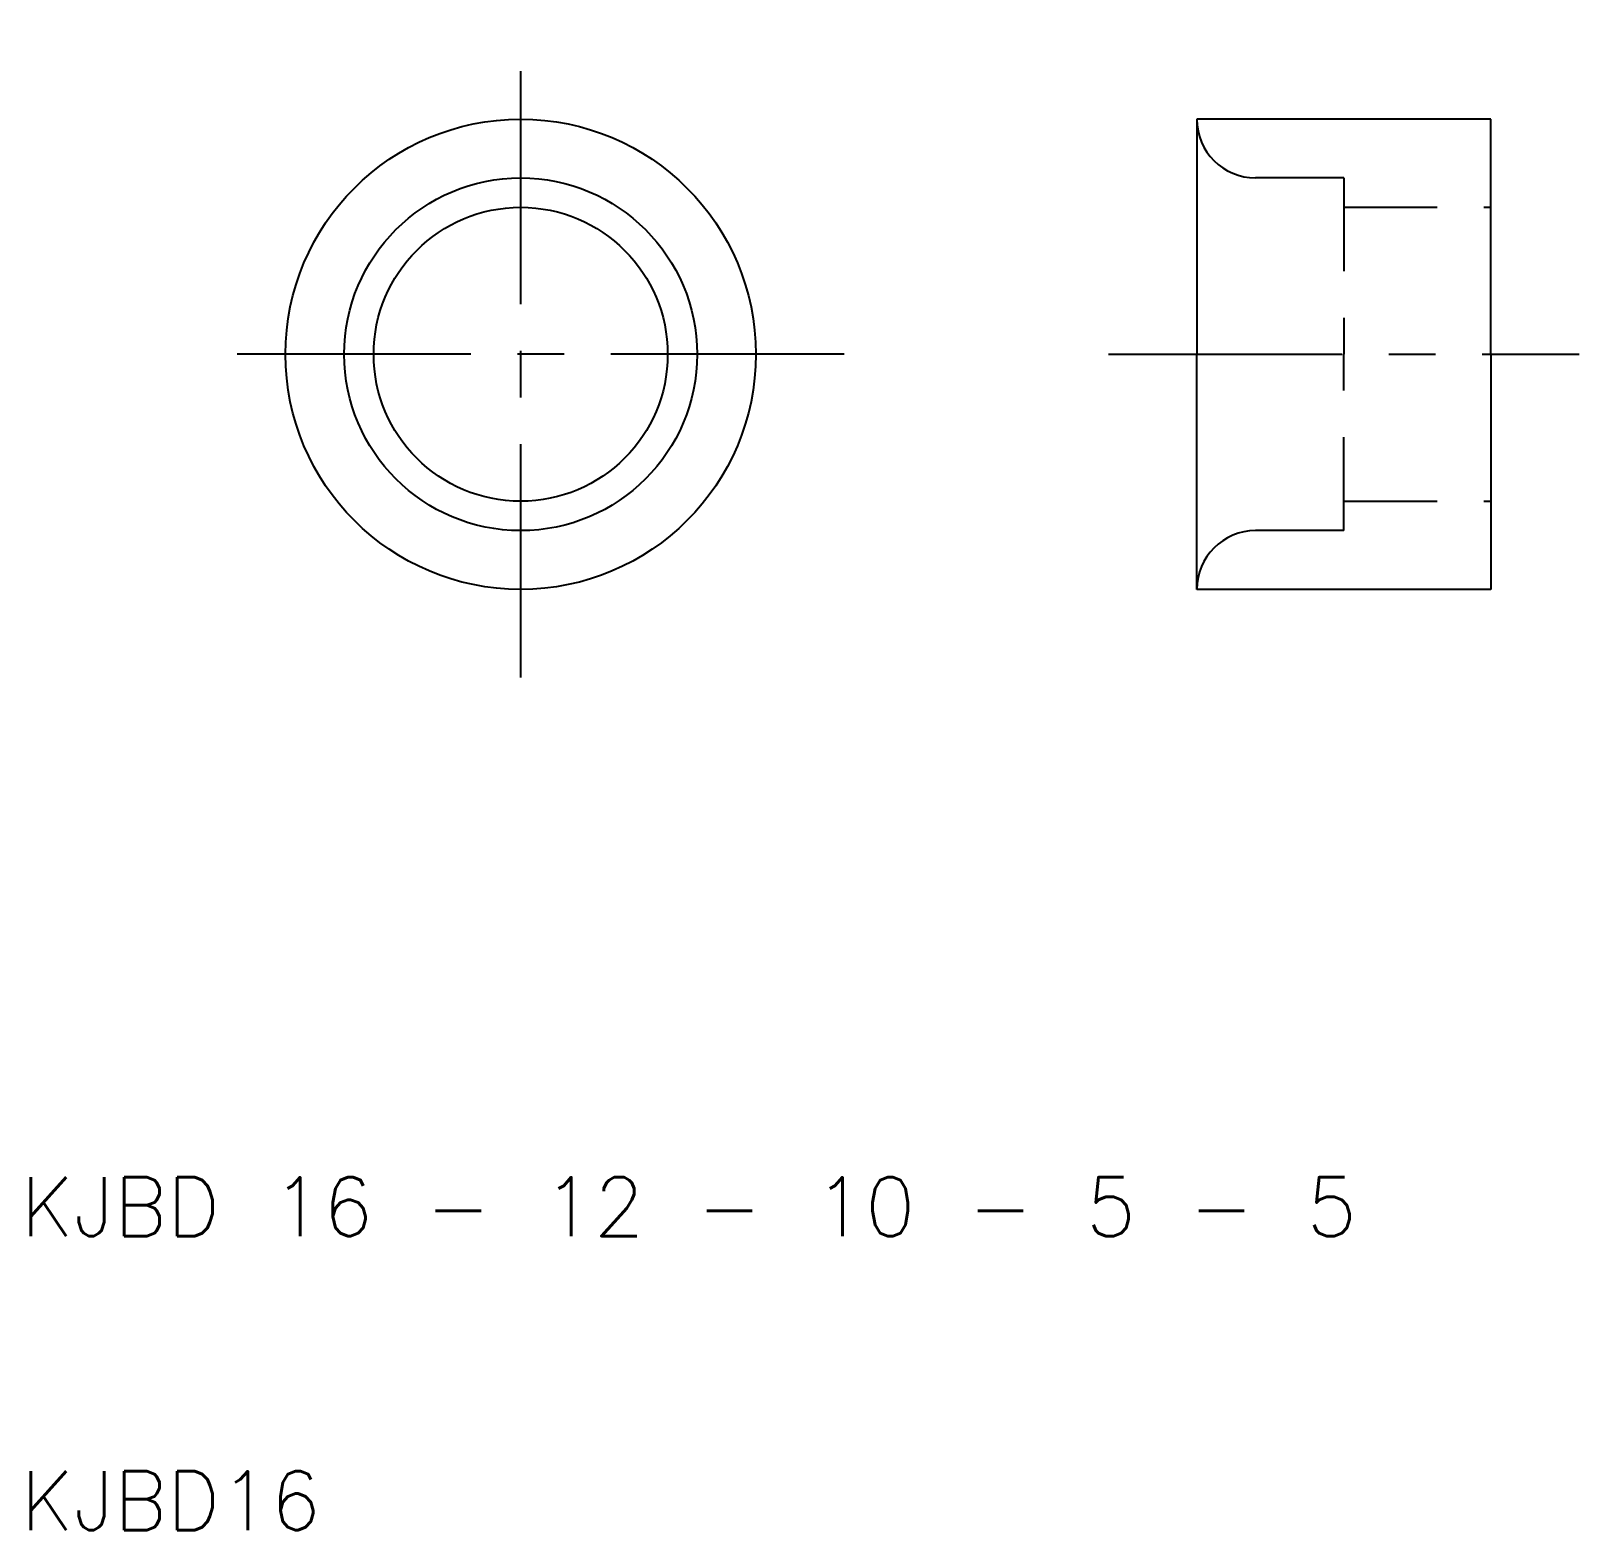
# Model space of a CAD drawing. Extents: x 10.3 to 63, y 10 to 61.
import ezdxf

# ---------------------------------------------------------------- set-up
doc = ezdxf.new("R2010")
doc.units = 0
doc.header["$LTSCALE"] = 0.25
doc.linetypes.add('CENTER', pattern=[50.8, 31.75, -6.35, 6.35, -6.35])
doc.linetypes.add('DASHED', pattern=[19.05, 12.7, -6.35])
doc.layers.get('0').update_dxf_attribs({"linetype": 'CONTINUOUS'})
doc.layers.add('CENTER', color=1, linetype='CENTER')
doc.styles.get("Standard").update_dxf_attribs({"font": 'txt.shx', "bigfont": 'extfont.shx'})

msp = doc.modelspace()

# ---------------------------------------------------------------- linework, layer by layer
for p, q in [((50, 58), (50, 50)), ((60, 58), (50, 58)), ((60, 50), (60, 58)), ((50, 42), (50, 50)), ((60, 50), (60, 42)), ((60, 42), (50, 42))]:
    msp.add_line(p, q)
at = {"color": 3, "linetype": 'DASHED'}
for p, q in [((55, 56), (52, 56)), ((55, 56), (55, 50)), ((55, 55), (60, 55)), ((55, 44), (55, 50)), ((55, 45), (60, 45)), ((55, 44), (52, 44))]:
    msp.add_line(p, q, dxfattribs=at)
for radius in [8, 6, 5]:
    msp.add_circle((27, 50), radius)
for centre, start, end in [((52, 58), 180, 270), ((52, 42), 90, 180)]:
    msp.add_arc(centre, 2, start, end, dxfattribs=at)
at = {"layer": 'CENTER', "color": 1, "linetype": 'CENTER'}
for p, q in [((27, 39), (27, 61)), ((38, 50), (16, 50)), ((47, 50), (63, 50))]:
    msp.add_line(p, q, dxfattribs=at)

# ---------------------------------------------------------------- texts
for s, p in [('KJBD 16 - 12 - 10 - 5 - 5', (10, 20)), ('KJBD16', (10, 10))]:
    msp.add_text(s, height=2).set_placement(p)

doc.saveas('drawing.dxf')
